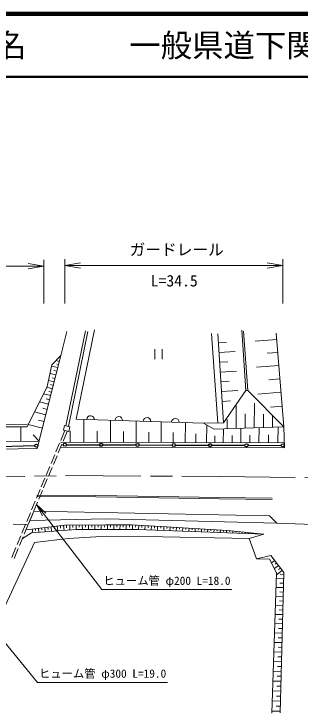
# Model space of a CAD drawing. Units: millimetres, scale not verified. Extents: x 40000 to 680000, y 20000 to 380000.
# Drawn here: x 198384 to 243920, y 268699 to 380000 of the extents above; entities that cross this region are included whole.
import ezdxf
from ezdxf.enums import TextEntityAlignment as Align

# ---------------------------------------------------------------- set-up
doc = ezdxf.new("R2010")
doc.units = ezdxf.units.MM
doc.header["$LTSCALE"] = 1000
doc.linetypes.add('CHAIN', pattern=[18.5, 12, -1.5, 3.5, -1.5])
for name, color, linetype, lineweight in [('M-BMK', 2, 'CHAIN', 13), ('M-STR-HTXT', 7, 'Continuous', 13), ('M-STR-STRC', 7, 'Continuous', 25), ('M-TTL', 2, 'Continuous', 140), ('M-TTL-LINE', 7, 'Continuous', 50), ('M-WORK', 1, 'Continuous', 13)]:
    doc.layers.add(name, color=color, linetype=linetype, lineweight=lineweight)
doc.layers.add('M-TTL-TXT', color=7, linetype='Continuous')
doc.styles.add('ＭＳ ゴシック', font='')
doc.styles.get('ＭＳ ゴシック').set_extended_font_data('MS Gothic')

# ---------------------------------------------------------------- blocks, each defined once
blk = doc.blocks.new('open_arrow')
at = {"color": 0, "linetype": 'Continuous', "lineweight": -2}
blk.add_lwpolyline([(7.5, 1.25), (0, 0), (7.5, -1.25)], dxfattribs=at)

msp = doc.modelspace()

# ---------------------------------------------------------------- linework, layer by layer
at = {"layer": 'M-BMK'}
for p, q in [((188127, 306137), (206598, 306506)), ((206598, 306506), (231172, 306357)), ((231172, 306357), (255904, 306040))]:
    msp.add_line(p, q, dxfattribs=at)
at = {"layer": 'M-STR-HTXT'}
for p, q in [((203115, 333918), (203115, 340845)), ((206475, 333918), (206475, 340944)), ((241173, 333918), (241173, 340944)), ((170185, 339845), (203115, 339845)), ((206475, 339944), (241173, 339944))]:
    msp.add_line(p, q, dxfattribs=at)
for points in [[(201975, 301882), (212380, 288366), (233080, 288366)], [(179264, 301527), (202142, 273576), (222842, 273576)]]:
    msp.add_lwpolyline(points, dxfattribs=at)
at = {"layer": 'M-STR-STRC'}
for p, q in [((196137, 311155), (201696, 311270)), ((206725, 311419), (212008, 311403)), ((212508, 311401), (217791, 311385)), ((218291, 311384), (223574, 311368)), ((224074, 311366), (229357, 311350)), ((229857, 311349), (235140, 311333)), ((235640, 311331), (240923, 311315))]:
    msp.add_line(p, q, dxfattribs=at)
for centre in [(206475, 311420), (212258, 311402), (201946, 311275), (218041, 311385), (223824, 311367), (229607, 311349), (235390, 311332), (241173, 311314)]:
    msp.add_circle(centre, 250, dxfattribs=at)
at = {"layer": 'M-TTL'}
msp.add_line((680000, 380000), (40000, 380000), dxfattribs=at)
at = {"layer": 'M-TTL-LINE'}
msp.add_line((40000, 370000), (680000, 370000), dxfattribs=at)
at = {"layer": 'M-WORK'}
for p, q in [((206662, 314410), (209766, 329551)), ((207054, 314329), (210158, 329470)), ((205862, 325637), (206777, 329426)), ((229805, 329127), (230860, 314874)), ((240149, 329180), (241320, 314250)), ((230952, 327629), (232234, 327710)), ((240227, 328183), (236787, 327913)), ((220795, 326654), (220795, 325054)), ((221995, 325054), (221995, 326654)), ((231049, 326090), (233614, 326252)), ((240389, 326119), (238669, 325984)), ((205369, 323699), (204395, 323946)), ((205615, 324668), (205080, 324804)), ((205492, 324183), (205225, 324251)), ((231147, 324540), (232439, 324622)), ((240551, 324055), (236984, 323775)), ((205220, 323114), (204733, 323238)), ((231245, 322991), (233828, 323154)), ((205072, 322529), (204136, 322767)), ((204929, 321968), (204461, 322087)), ((240719, 321915), (238935, 321775)), ((204512, 320329), (203615, 320557)), ((204786, 321407), (203888, 321635)), ((204649, 320868), (204200, 320982)), ((231344, 321430), (232644, 321512)), ((204239, 319252), (203109, 319539)), ((204376, 319790), (203927, 319904)), ((231442, 319869), (234044, 320033)), ((231758, 314879), (235276, 320039)), ((235604, 320062), (241320, 314250)), ((240887, 319775), (237188, 319485)), ((204066, 318574), (203501, 318717)), ((231541, 318308), (232842, 318390)), ((203894, 317896), (202471, 318258)), ((203677, 317042), (202966, 317223)), ((233746, 314010), (233759, 317662)), ((236645, 314102), (236659, 318028)), ((241061, 317556), (239211, 317410)), ((203460, 316188), (201668, 316644)), ((235196, 314056), (235204, 316339)), ((238094, 314148), (238102, 316304)), ((203187, 315113), (202291, 315341)), ((209497, 311809), (209510, 315466)), ((213741, 311794), (213754, 315331)), ((217846, 311780), (217858, 315200)), ((221816, 311765), (221828, 315074)), ((232297, 313964), (232302, 315427)), ((239543, 314194), (239550, 316050)), ((199494, 311953), (199458, 314277)), ((202913, 314038), (200657, 314612)), ((206253, 313744), (206422, 314466)), ((206422, 314466), (207266, 314268)), ((207266, 314268), (207097, 313546)), ((225656, 311752), (225667, 314952)), ((229052, 311740), (229062, 314570)), ((231710, 311730), (231718, 313945)), ((234486, 311721), (234494, 314033)), ((237384, 311710), (237392, 314125)), ((240410, 311700), (240419, 314221)), ((202395, 311998), (201441, 312971)), ((206490, 313688), (205829, 312112)), ((206858, 313534), (206198, 311957)), ((207097, 313546), (206253, 313744)), ((207303, 311817), (207310, 313645)), ((211619, 311802), (211625, 313570)), ((215793, 311787), (215799, 313497)), ((219831, 311773), (219837, 313427)), ((223736, 311759), (223741, 313359)), ((227354, 311746), (227359, 313161)), ((230381, 311735), (230385, 312843)), ((233098, 311725), (233102, 312882)), ((235935, 311715), (235939, 312923)), ((238897, 311705), (238901, 312966)), ((205636, 311651), (205056, 310267)), ((205809, 311822), (241410, 311696)), ((206005, 311496), (205425, 310113)), ((205806, 311022), (241438, 310896)), ((204863, 309806), (204283, 308423)), ((205232, 309652), (204652, 308268)), ((204090, 307962), (203510, 306578)), ((204459, 307807), (203879, 306424)), ((203317, 306117), (202737, 304734)), ((203686, 305963), (203106, 304579)), ((202544, 304273), (201964, 302889)), ((202912, 304118), (202333, 302735)), ((202012, 303392), (211435, 303327)), ((211435, 303327), (221461, 303151)), ((221461, 303151), (231031, 303010)), ((231031, 303010), (239474, 302905)), ((201771, 302428), (201191, 301045)), ((202139, 302273), (201560, 300890)), ((200998, 300584), (200418, 299200)), ((201366, 300429), (200787, 299046)), ((200224, 298739), (199645, 297356)), ((200593, 298584), (200014, 297201)), ((204277, 298338), (204359, 297614)), ((204774, 298394), (204815, 298032)), ((205271, 298450), (205357, 297688)), ((205768, 298506), (205811, 298125)), ((206265, 298561), (206355, 297761)), ((206763, 298590), (206769, 298188)), ((207263, 298597), (207274, 297829)), ((207763, 298605), (207769, 298221)), ((208263, 298612), (208273, 297903)), ((208763, 298619), (208768, 298265)), ((209263, 298627), (209273, 297908)), ((209763, 298634), (209768, 298274)), ((210263, 298641), (210273, 297911)), ((210763, 298648), (210768, 298283)), ((211263, 298656), (211274, 297915)), ((211763, 298663), (211768, 298292)), ((212263, 298670), (212274, 297918)), ((212763, 298677), (212768, 298302)), ((213263, 298678), (213258, 297922)), ((213763, 298675), (213760, 298297)), ((214263, 298672), (214258, 297926)), ((214763, 298670), (214760, 298296)), ((215263, 298667), (215258, 297929)), ((215763, 298664), (215760, 298295)), ((216263, 298661), (216258, 297933)), ((216763, 298658), (216760, 298294)), ((217262, 298648), (217227, 297936)), ((217762, 298622), (217744, 298267)), ((218261, 298597), (218228, 297932)), ((218760, 298572), (218744, 298240)), ((219260, 298547), (219227, 297895)), ((219759, 298522), (219743, 298196)), ((220259, 298497), (220226, 297859)), ((220758, 298472), (220742, 298153)), ((221257, 298447), (221226, 297822)), ((221757, 298422), (221737, 298110)), ((222256, 298390), (222217, 297786)), ((222755, 298358), (222735, 298056)), ((223254, 298326), (223217, 297749)), ((223753, 298294), (223734, 298006)), ((201296, 298002), (201365, 297393)), ((201793, 298058), (201827, 297754)), ((202290, 298114), (202363, 297467)), ((202787, 298170), (202823, 297846)), ((203283, 298226), (203361, 297541)), ((203780, 298282), (203819, 297939)), ((224252, 298262), (224216, 297713)), ((224751, 298230), (224733, 297956)), ((225250, 298199), (225216, 297676)), ((225748, 298167), (225732, 297906)), ((226247, 298135), (226216, 297640)), ((226746, 298103), (226731, 297855)), ((227245, 298071), (227216, 297603)), ((227744, 298039), (227729, 297805)), ((228243, 298007), (228215, 297567)), ((228742, 297975), (228728, 297755)), ((229241, 297944), (229215, 297530)), ((229740, 297912), (229727, 297705)), ((230239, 297880), (230215, 297493)), ((230738, 297848), (230726, 297655)), ((231237, 297816), (231214, 297457)), ((231736, 297784), (231725, 297605)), ((232235, 297752), (232214, 297420)), ((232733, 297711), (232718, 297545)), ((233231, 297664), (233205, 297384)), ((233729, 297618), (233716, 297477)), ((234227, 297571), (234206, 297347)), ((234725, 297524), (234714, 297413)), ((235223, 297478), (235207, 297311)), ((235720, 297431), (235713, 297348)), ((236218, 297385), (236208, 297274)), ((236716, 297338), (236711, 297283)), ((199451, 296894), (198872, 295511)), ((199820, 296740), (199241, 295356)), ((198678, 295050), (198018, 293474)), ((199047, 294895), (198387, 293319)), ((239900, 292984), (239376, 292588)), ((240502, 292185), (239841, 291686)), ((240201, 292584), (239939, 292387)), ((240803, 291786), (240473, 291537)), ((241104, 291387), (240182, 290691)), ((241355, 290780), (240778, 290795)), ((241337, 290087), (240162, 290118)), ((241318, 289382), (240731, 289398)), ((241300, 288678), (240113, 288709)), ((241263, 287254), (240064, 287285)), ((241281, 287966), (240688, 287981)), ((241244, 286534), (240645, 286550)), ((241225, 285815), (240014, 285847)), ((241206, 285088), (240601, 285104)), ((241187, 284362), (239964, 284394)), ((241149, 282893), (239913, 282926)), ((241168, 283627), (240556, 283643)), ((241130, 282152), (240511, 282168)), ((241110, 281410), (239861, 281442)), ((241091, 280661), (240466, 280677)), ((241071, 279911), (239809, 279944)), ((241032, 278397), (239757, 278430)), ((241051, 279154), (240420, 279171)), ((241012, 277632), (240374, 277649)), ((240992, 276867), (239704, 276901)), ((240971, 276095), (240327, 276111)), ((240951, 275322), (239650, 275356)), ((240931, 274541), (240280, 274558)), ((240910, 273760), (239596, 273795)), ((240890, 272972), (240233, 272989)), ((240869, 272183), (239541, 272218)), ((240828, 270589), (239486, 270624)), ((240848, 271386), (240184, 271404)), ((240807, 269784), (240136, 269802)), ((240786, 268979), (239430, 269015))]:
    msp.add_line(p, q, dxfattribs=at)
for points in [[(241438, 310896), (241320, 314250), (230227, 313898), (228561, 314860), (208285, 315505), (211223, 329718)], [(234666, 329632), (235276, 320039), (235604, 320062), (234948, 329514)], [(228561, 314860), (231758, 314879), (230861, 329075)], [(202089, 310793), (205862, 325637), (204431, 324113), (203681, 320688), (200493, 314283)], [(200491, 314683), (192820, 314643), (180971, 314017), (179617, 315579), (177363, 315476)], [(200493, 314283), (192831, 314243), (180796, 313607), (179441, 315170), (177381, 315077)], [(171453, 310863), (183798, 311710), (202395, 311998)], [(171535, 309666), (183849, 310510), (202089, 310793)], [(202010, 303192), (211432, 303127), (221458, 302951), (231028, 302810), (239472, 302705)], [(198276, 298742), (200649, 298717), (200920, 299363), (213119, 299630), (240209, 298927), (239056, 300103), (201543, 300851), (200920, 299363)], [(235811, 296487), (238170, 297202), (232400, 297742), (221752, 298422), (217085, 298656), (212933, 298680), (206483, 298586), (200302, 297890)], [(240209, 298927), (250393, 298557), (253489, 297103), (247907, 290770), (247151, 269292)], [(199724, 296509), (201185, 297380), (208287, 297904), (218033, 297939), (238170, 297202)], [(191924, 274971), (201669, 295869), (207017, 296467), (213174, 296854), (222051, 296753), (235811, 296487), (236984, 293250), (239298, 293782), (241362, 291046), (240779, 268746)], [(239419, 268699), (240193, 291004), (239067, 293186), (236984, 293250)]]:
    msp.add_lwpolyline(points, dxfattribs=at)
for centre in [(210570, 315432), (215068, 315289), (219566, 315146), (224064, 315003)]:
    msp.add_arc(centre, 600, 358.17802, 178.17802, dxfattribs=at)

# ---------------------------------------------------------------- block references
at = {"layer": 'M-STR-HTXT'}
for p, xscale, yscale, rotation in [((203115, 339845), 333, 333, 180), ((241173, 339944), 333, 333, 180), ((201975, 301882), 267, 267, 307.6)]:
    msp.add_blockref('open_arrow', p, dxfattribs=dict(at, xscale=xscale, yscale=yscale, rotation=rotation))
at = {"layer": 'M-STR-HTXT', "xscale": 333, "yscale": 333}
msp.add_blockref('open_arrow', (206475, 339944), dxfattribs=at)

# ---------------------------------------------------------------- texts
at = {"layer": 'M-STR-HTXT', "style": 'ＭＳ ゴシック'}
for s, height, p in [('ガードレール', 1833, (224290, 342477)), ('ヒューム管 φ200 L=18.0', 1320, (222730, 289766)), ('ヒューム管 φ300 L=19.0', 1320, (212492, 274976))]:
    msp.add_text(s, height=height, dxfattribs=at).set_placement(p, align=Align.MIDDLE_CENTER)
msp.add_text('L=34.5', height=1833, dxfattribs=at).set_placement((223894, 336065), align=Align.BOTTOM_CENTER)
at = {"layer": 'M-TTL-TXT', "style": 'ＭＳ ゴシック'}
for s, p in [('路 線 名', (180380, 375000)), ('一般県道下関川棚線', (216734, 375000))]:
    msp.add_text(s, height=3666, dxfattribs=at).set_placement(p, align=Align.MIDDLE_LEFT)

doc.saveas('drawing.dxf')
